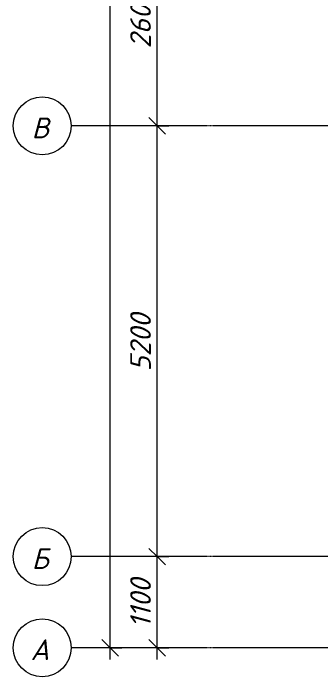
# Model space of a CAD drawing. Header units: millimetres. Extents: x -2820 to 26103, y -2046 to 37035.
# Drawn here: x -1876 to 1840, y 4323 to 12333 of the extents above; entities that cross this region are included whole.
import ezdxf

# ---------------------------------------------------------------- set-up
doc = ezdxf.new("R2010")
doc.units = ezdxf.units.MM
doc.linetypes.add('Осевая 12-2-2', pattern=[16, 12, -2, 0, -2])
for name, color, linetype, lineweight in [('A-ANNO-DIMS', 7, 'Continuous', 9), ('A-ANNO-DIMS-100', 7, 'Continuous', 9), ('S-GRID', 7, 'Continuous', 9)]:
    doc.layers.add(name, color=color, linetype=linetype, lineweight=lineweight)
doc.layers.add('S-GRID-IDEN', color=7, linetype='Continuous', lineweight=9, true_color=0x646464)
doc.styles.add('ISOCPEUR_I', font='isocpeui.ttf', dxfattribs={"height": 250})
doc.dimstyles.new('2_5_мм', dxfattribs={"dimscale": 304.8, "dimtxt": 248.995294, "dimasz": 0.656168, "dimexe": 0.459318, "dimexo": 0.164042, "dimgap": 0, "dimtad": 1, "dimrnd": 0.01, "dimdsep": 46, "dimtxsty": 'ISOCPEUR_I', "dimblk1": 'OBLIQUE', "dimblk2": 'OBLIQUE', "dimsah": 1, "dimcen": 0.09, "dimdle": 0.459318, "dimadec": 1, "dimazin": 0, "dimtfac": 1, "dimtdec": 4, "dimtix": 1, "dimtmove": 0, "dimatfit": 3, "dimfxl": 1, "dimtvp": 1, "dimtolj": 1, "dimtzin": 0, "dimarcsym": 2})

# ---------------------------------------------------------------- blocks, each defined once
blk = doc.blocks.new('Ось сетки - Круг-4342-Этаж 1 - КН')
at = {"layer": 'S-GRID-IDEN'}
blk.add_circle((0, 0), 3.5, dxfattribs=at)
blk = doc.blocks.new('DIMBLOCK1-Этаж 1 - КН')
at = {"layer": 'A-ANNO-DIMS-100'}
for p, q in [((-703.7, 21372.6), (-803.7, 21472.6)), ((-703.7, 4532.6), (-703.7, 21512.6)), ((-703.7, 21372.6), (-795.2, 21372.6)), ((-703.7, 21372.6), (-603.7, 21272.6)), ((-703.7, 21372.6), (-563.7, 21372.6)), ((-703.7, 4672.6), (-803.7, 4772.6)), ((-703.7, 4672.6), (-795.2, 4672.6)), ((-703.7, 4672.6), (-603.7, 4572.6)), ((-703.7, 4672.6), (-563.7, 4672.6))]:
    blk.add_line(p, q, dxfattribs=at)
at = {"layer": 'A-ANNO-DIMS-100', "color": 0, "insert": (-1030.4, 12594.1), "char_height": 250, "width": 1028.542, "attachment_point": 1, "rotation": 90, "line_spacing_factor": 1.149209, "style": 'ISOCPEUR_I'}
blk.add_mtext('16700', dxfattribs=at)
blk = doc.blocks.new('_Oblique')
at = {"color": 0, "linetype": 'ByBlock', "lineweight": -2}
blk.add_line((-0.5, -0.5), (0.5, 0.5), dxfattribs=at)
blk = doc.blocks.new('DIMBLOCK2-Этаж 1 - КН')
at = {"layer": 'A-ANNO-DIMS-100'}
for p, q in [((-136.5, 5772.6), (-236.5, 5872.6)), ((-136.5, 5772.6), (-227.9, 5772.6)), ((-136.5, 4532.6), (-136.5, 5772.6)), ((-136.5, 5772.6), (-36.5, 5672.6)), ((-136.5, 5772.6), (3.5, 5772.6)), ((-136.5, 4672.6), (-236.5, 4772.6)), ((-136.5, 4672.6), (-227.9, 4672.6)), ((-136.5, 4672.6), (-36.5, 4572.6)), ((-136.5, 4672.6), (3.5, 4672.6))]:
    blk.add_line(p, q, dxfattribs=at)
at = {"layer": 'A-ANNO-DIMS-100', "color": 0, "insert": (-463.1, 4911.4), "char_height": 250, "width": 746.986, "attachment_point": 1, "rotation": 90, "line_spacing_factor": 1.149209, "style": 'ISOCPEUR_I'}
blk.add_mtext('1100', dxfattribs=at)
blk = doc.blocks.new('DIMBLOCK3-Этаж 1 - КН')
at = {"layer": 'A-ANNO-DIMS-100'}
for p, q in [((-136.5, 10972.6), (-236.5, 11072.6)), ((-136.5, 10972.6), (-227.9, 10972.6)), ((-136.5, 5772.6), (-136.5, 10972.6)), ((-136.5, 10972.6), (-36.5, 10872.6)), ((-136.5, 10972.6), (3.5, 10972.6)), ((-136.5, 5772.6), (-236.5, 5872.6)), ((-136.5, 5772.6), (-227.9, 5772.6)), ((-136.5, 5772.6), (-36.5, 5672.6)), ((-136.5, 5772.6), (3.5, 5772.6))]:
    blk.add_line(p, q, dxfattribs=at)
at = {"layer": 'A-ANNO-DIMS-100', "color": 0, "insert": (-463.1, 8008.7), "char_height": 250, "width": 873.399, "attachment_point": 1, "rotation": 90, "line_spacing_factor": 1.149209, "style": 'ISOCPEUR_I'}
blk.add_mtext('5200', dxfattribs=at)
blk = doc.blocks.new('DIMBLOCK4-Этаж 1 - КН')
at = {"layer": 'A-ANNO-DIMS-100'}
for p, q in [((-136.5, 13572.6), (-236.5, 13672.6)), ((-136.5, 13572.6), (-227.9, 13572.6)), ((-136.5, 10972.6), (-136.5, 13572.6)), ((-136.5, 13572.6), (-36.5, 13472.6)), ((-136.5, 13572.6), (3.5, 13572.6)), ((-136.5, 10972.6), (-236.5, 11072.6)), ((-136.5, 10972.6), (-227.9, 10972.6)), ((-136.5, 10972.6), (-36.5, 10872.6)), ((-136.5, 10972.6), (3.5, 10972.6))]:
    blk.add_line(p, q, dxfattribs=at)
at = {"layer": 'A-ANNO-DIMS-100', "color": 0, "insert": (-463.1, 11908.7), "char_height": 250, "width": 873.399, "attachment_point": 1, "rotation": 90, "line_spacing_factor": 1.149209, "style": 'ISOCPEUR_I'}
blk.add_mtext('2600', dxfattribs=at)

msp = doc.modelspace()

# ---------------------------------------------------------------- linework, layer by layer
at = {"layer": 'S-GRID', "color": 251, "linetype": 'Осевая 12-2-2', "true_color": 0x646464}
for p, q in [((23375.597, 10972.643), (-1176.107, 10972.643)), ((23375.597, 5772.643), (-1176.107, 5772.643)), ((23375.597, 4672.643), (-1176.107, 4672.643))]:
    msp.add_line(p, q, dxfattribs=at)

# ---------------------------------------------------------------- block references
at = {"layer": 'S-GRID-IDEN', "xscale": 99.99999999999993, "yscale": 99.99999999999993, "zscale": 99.99999999999993, "rotation": 89.99999999999982}
for p in [(-1526.107, 10972.643), (-1526.107, 5772.643), (-1526.107, 4672.643)]:
    msp.add_blockref('Ось сетки - Круг-4342-Этаж 1 - КН', p, dxfattribs=at)

# ---------------------------------------------------------------- texts
at = {"layer": 'S-GRID-IDEN', "color": 7, "char_height": 250, "attachment_point": 1, "style": 'ISOCPEUR_I'}
for s, insert, width in [('\\fISOCPEUR|b0|i1|c204|p34|;В', (-1653.649, 11073.756), 248.52312), ('\\fISOCPEUR|b0|i1|c204|p34|;Б', (-1653.649, 5873.756), 248.52312), ('\\fISOCPEUR|b0|i1|c204|p34|;А', (-1666.649, 4773.756), 280.59062)]:
    msp.add_mtext(s, dxfattribs=dict(at, insert=insert, width=width))

# ---------------------------------------------------------------- dimensions: what is measured, and where the dimension line sits
at = {"layer": 'A-ANNO-DIMS'}
for base, p1, p2, override, picture, middle in [((-703.738, 21372.643), (-845.16, 4672.643), (-845.16, 21372.643), {"dimpost": '<>', "dimfxl": 16700}, 'DIMBLOCK1-Этаж 1 - КН', (-830.348, 13022.643)), ((-136.528, 13572.643), (-277.949, 10972.643), (-277.949, 13572.643), {"dimpost": '<>', "dimfxl": 2600}, 'DIMBLOCK4-Этаж 1 - КН', (-261.528, 12272.643)), ((-136.528, 10972.643), (-277.949, 5772.643), (-277.949, 10972.643), {"dimpost": '<>', "dimfxl": 5200}, 'DIMBLOCK3-Этаж 1 - КН', (-261.528, 8372.643)), ((-136.528, 5772.643), (-277.949, 4672.643), (-277.949, 5772.643), {"dimpost": '<>', "dimfxl": 1100}, 'DIMBLOCK2-Этаж 1 - КН', (-261.528, 5222.643))]:
    dim = msp.add_linear_dim(base=base, p1=p1, p2=p2, angle=90, dimstyle='2_5_мм', override=override, dxfattribs=at)
    dim.commit()
    dim.dimension.update_dxf_attribs({"geometry": picture, "text_midpoint": middle})

doc.saveas('drawing.dxf')
